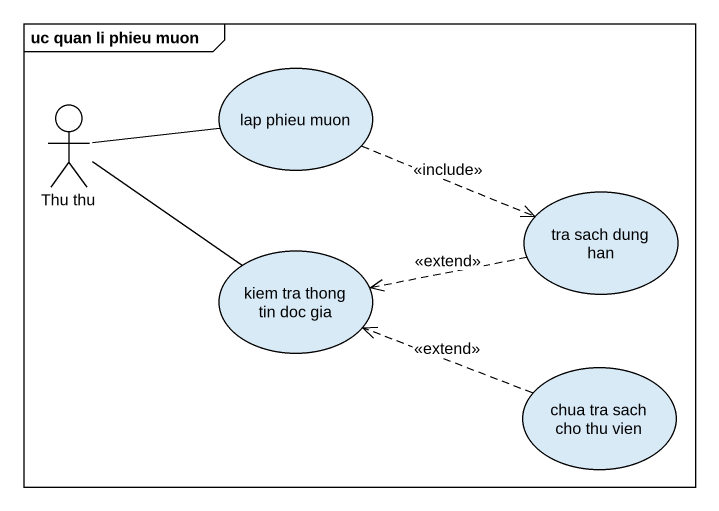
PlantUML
@startuml
mainframe uc quan li phieu muon
usecase "lap phieu muon" as lap_phieu_muon
actor "Thu thu" as Thu_thu
usecase "tra sach dung han" as tra_sach_dung_han
usecase "kiem tra thong tin doc gia" as kiem_tra_thong_tin_doc_gia
usecase "chua tra sach cho thu vien" as chua_tra_sach_cho_thu_vien
lap_phieu_muon .right.> tra_sach_dung_han : <<include>>
Thu_thu -right- lap_phieu_muon
Thu_thu -right- kiem_tra_thong_tin_doc_gia
tra_sach_dung_han .left.> kiem_tra_thong_tin_doc_gia : <<extend>>
chua_tra_sach_cho_thu_vien .left.> kiem_tra_thong_tin_doc_gia : <<extend>>
@enduml
